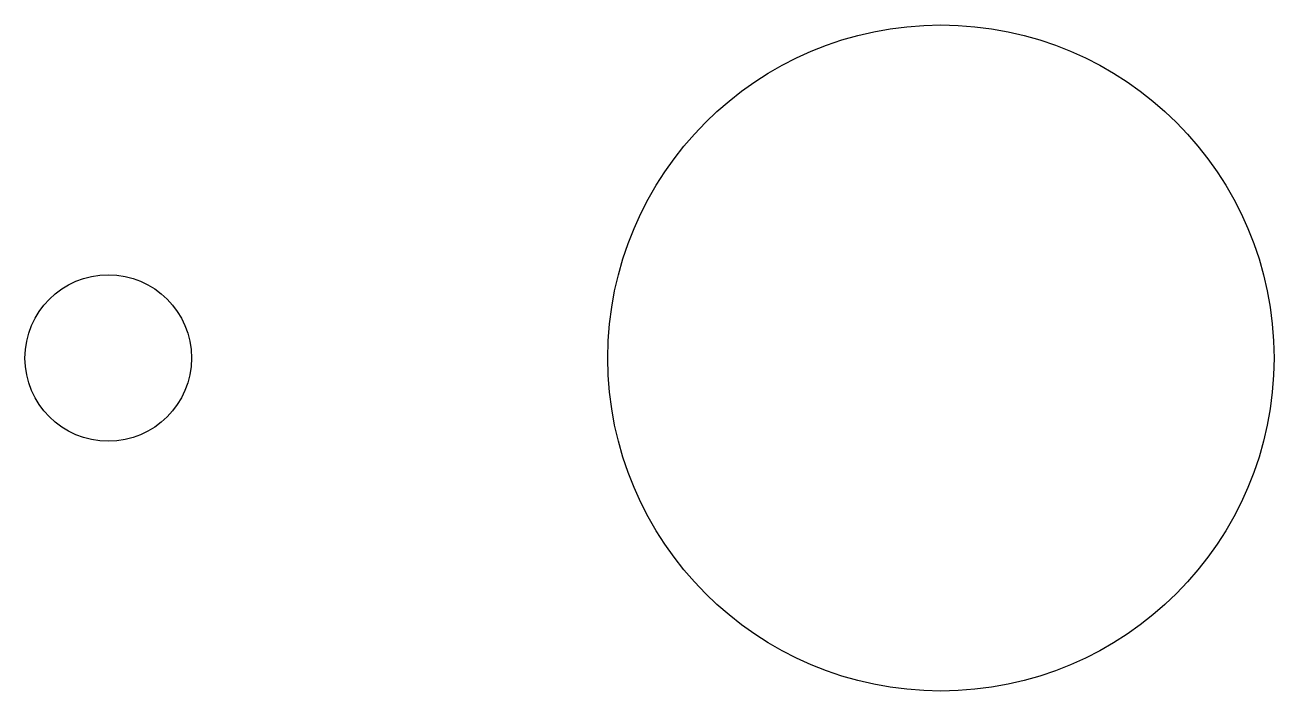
# Model space of a CAD drawing. Extents: x -60 to 90, y 10 to 90.
import ezdxf

# ---------------------------------------------------------------- set-up
doc = ezdxf.new("R2010")
doc.units = 0

msp = doc.modelspace()

# ---------------------------------------------------------------- linework, layer by layer
for centre, radius in [((50, 50), 40), ((-50, 50), 10)]:
    msp.add_circle(centre, radius)

doc.saveas('drawing.dxf')
